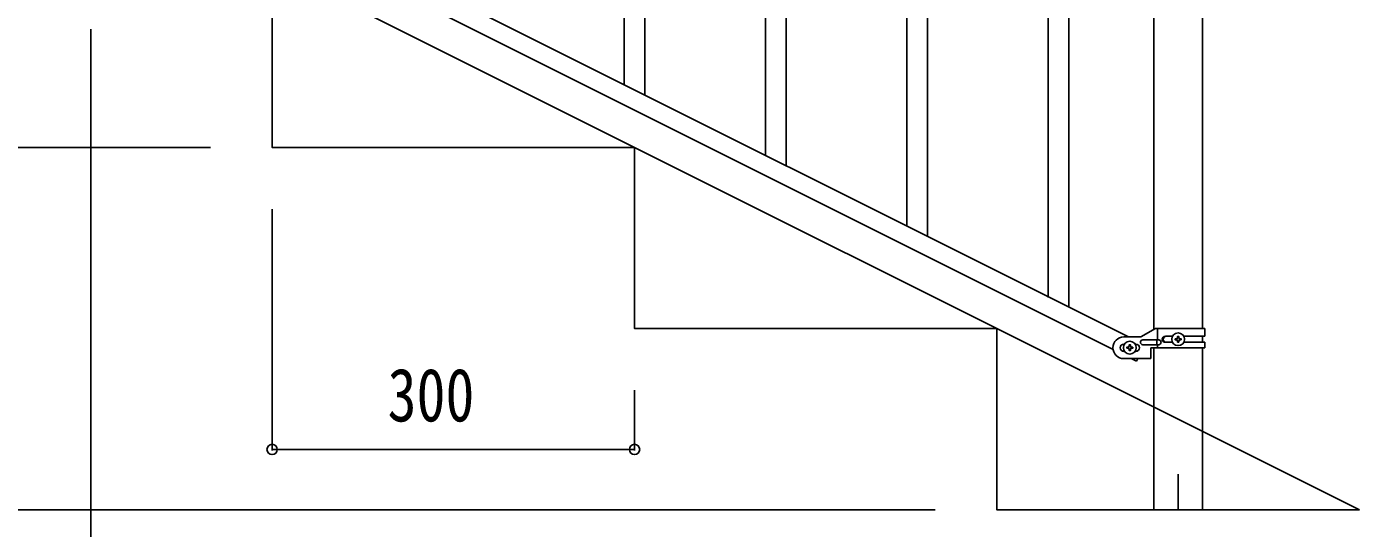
# Model space of a CAD drawing. Units: millimetres, scale not verified. Extents: x -4143 to 4140, y -2900 to 2898.
# Drawn here: x -3197 to -2094, y 682 to 1097 of the extents above; entities that cross this region are included whole.
import ezdxf
from ezdxf.enums import TextEntityAlignment as Align

# ---------------------------------------------------------------- set-up
doc = ezdxf.new("R2010")
doc.units = ezdxf.units.MM
doc.header["$LTSCALE"] = 10
for name, color, linetype in [('0-2_YKK_12', 2, 'Continuous'), ('0-3_YKK_A1', 4, 'Continuous'), ('0-4_YKK_D', 6, 'Continuous')]:
    doc.layers.add(name, color=color, linetype=linetype)
doc.styles.add('ＭＳ ゴシック', font='')
doc.styles.get('ＭＳ ゴシック').set_extended_font_data('MS Gothic')

msp = doc.modelspace()

# ---------------------------------------------------------------- linework, layer by layer
at = {"layer": '0-2_YKK_12'}
msp.add_line((-2243.97, 727.16), (-2243.97, 697.5), dxfattribs=at)
at = {"layer": '0-3_YKK_A1'}
for p, q in [((-2702.47, 1049.15), (-2702.47, 1704.41)), ((-2685.47, 1040.63), (-2685.47, 1695.9)), ((-2351.47, 873.38), (-2351.47, 1529.12)), ((-2334.47, 864.87), (-2334.47, 1520.61)), ((-2264.22, 846.9), (-2264.22, 1427.4)), ((-2223.72, 1427.4), (-2223.72, 847.7)), ((-3090.09, 1243.23), (-2285.2, 840.7)), ((-3102.75, 1232.79), (-2297.86, 830.25)), ((-2451.47, 923.46), (-2451.47, 1172.93)), ((-2568.47, 982.05), (-2568.47, 1168.07)), ((-2468.47, 931.96), (-2468.47, 1165.85)), ((-2093.97, 697.5), (-2993.97, 1147.5)), ((-2585.47, 990.55), (-2585.47, 1143.32)), ((-2288.97, 840.7), (-2274.97, 840.7)), ((-2262.85, 847.7), (-2274.97, 840.7)), ((-2221.97, 847.7), (-2262.85, 847.7)), ((-2260.94, 838.2), (-2260.94, 847.7)), ((-2254.57, 841.2), (-2248.65, 841.2)), ((-2245.41, 839.18), (-2246.37, 839.18)), ((-2239.3, 841.2), (-2221.97, 841.2)), ((-2223.72, 841.2), (-2223.72, 836.2)), ((-2221.97, 841.2), (-2221.97, 847.7)), ((-2288.34, 834.7), (-2288.97, 834.7)), ((-2288.34, 828.7), (-2288.97, 828.7)), ((-2285.41, 831.22), (-2286.37, 831.22)), ((-2282.53, 832.18), (-2281.57, 832.18)), ((-2278.97, 834.7), (-2279.6, 834.7)), ((-2278.97, 828.7), (-2279.6, 828.7)), ((-2273.17, 838.2), (-2260.09, 838.2)), ((-2273.17, 834.2), (-2260.09, 834.2)), ((-2266.47, 831.7), (-2266.47, 822.7)), ((-2221.97, 831.7), (-2266.47, 831.7)), ((-2264.22, 697.5), (-2264.22, 831.7)), ((-2261.5, 834.2), (-2261.5, 838.2)), ((-2260.94, 831.7), (-2260.94, 834.2)), ((-2254.57, 836.2), (-2248.65, 836.2)), ((-2242.53, 838.22), (-2241.57, 838.22)), ((-2239.3, 836.2), (-2221.97, 836.2)), ((-2223.72, 831.7), (-2223.72, 697.5)), ((-2221.97, 831.7), (-2221.97, 836.2)), ((-2288.97, 822.7), (-2266.47, 822.7)), ((-2282.75, 822.7), (-2278.38, 820.52)), ((-2277.29, 822.7), (-2278.38, 820.52))]:
    msp.add_line(p, q, dxfattribs=at)
for points in [[(-2093.97, 697.5), (-2393.97, 697.5), (-2393.97, 847.5), (-2693.97, 847.5), (-2693.97, 997.5), (-2993.97, 997.5), (-2993.97, 1147.5), (-3293.97, 1147.5)], [(-2246.37, 839.18), (-2246.37, 838.22), (-2245.41, 838.22)], [(-2243.49, 840.14), (-2243.49, 841.1), (-2244.45, 841.1), (-2244.45, 840.14)], [(-2241.57, 838.22), (-2241.57, 839.18), (-2242.53, 839.18)], [(-2286.37, 831.22), (-2286.37, 832.18), (-2285.41, 832.18)], [(-2284.45, 833.14), (-2284.45, 834.1), (-2283.49, 834.1), (-2283.49, 833.14)], [(-2283.49, 830.26), (-2283.49, 829.3), (-2284.45, 829.3), (-2284.45, 830.26)], [(-2281.57, 832.18), (-2281.57, 831.22), (-2282.53, 831.22)], [(-2244.45, 837.26), (-2244.45, 836.3), (-2243.49, 836.3), (-2243.49, 837.26)]]:
    msp.add_lwpolyline(points, dxfattribs=at)
for centre in [(-2243.97, 838.7), (-2283.97, 831.7)]:
    msp.add_circle(centre, 5.3, dxfattribs=at)
for centre, radius, start, end in [((-2288.97, 831.7), 9, 90, 270), ((-2254.57, 838.7), 2.5, 90, 270), ((-2253.82, 838.7), 2.5, 90, 270), ((-2245.41, 840.14), 0.96, 270, 0), ((-2242.53, 840.14), 0.96, 180, 270), ((-2288.97, 831.7), 3, 90, 270), ((-2285.41, 833.14), 0.96, 270, 0), ((-2285.41, 830.26), 0.96, 0, 90), ((-2282.53, 833.14), 0.96, 180, 270), ((-2282.53, 830.26), 0.96, 90, 180), ((-2278.97, 831.7), 3, 270, 90), ((-2273.17, 836.2), 2, 90, 270), ((-2260.09, 836.2), 2, 270, 90), ((-2245.41, 837.26), 0.96, 0, 90), ((-2242.53, 837.26), 0.96, 90, 180)]:
    msp.add_arc(centre, radius, start, end, dxfattribs=at)
at = {"layer": '0-4_YKK_D'}
for p, q in [((-3143.97, 1095.5), (-3143.97, 546.5)), ((-3044.97, 997.5), (-3394.97, 997.5)), ((-2993.97, 946.5), (-2993.97, 746.5)), ((-2693.97, 796.5), (-2693.97, 746.5)), ((-2693.97, 747.5), (-2993.97, 747.5)), ((-2444.97, 697.5), (-3544.97, 697.5))]:
    msp.add_line(p, q, dxfattribs=at)
for centre in [(-2993.97, 747.5), (-2693.97, 747.5)]:
    msp.add_circle(centre, 4.25, dxfattribs=at)

# ---------------------------------------------------------------- texts
at = {"layer": '0-4_YKK_D', "style": 'ＭＳ ゴシック', "width": 0.8}
msp.add_text('300', height=43.99, dxfattribs=at).set_placement((-2898.37, 757.5), align=Align.BOTTOM_LEFT)

doc.saveas('drawing.dxf')
